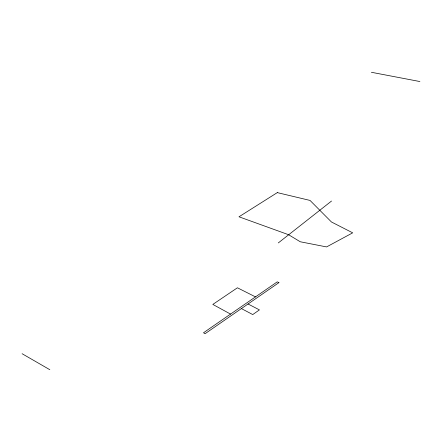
<?xml version="1.0" encoding="UTF-8"?>
<svg xmlns="http://www.w3.org/2000/svg" width="442" height="442" viewBox="0 0 442 442"><rect width="100%" height="100%" fill="white"/><g stroke="black" fill="none" stroke-linecap="round" stroke-linejoin="round"><path stroke-width="0.66" d="M278.311 242.918L331.533 201.038M371.402 72.284L419.9 81.543M255.482 296.88L237.42 287.786L212.823 304.422L230.553 314.091M248.045 303.986L259.432 309.886L252.741 314.571L241.409 308.571M22.1 353.716L49.836 369.716M278.913 282.631L205.077 333.704L203.502 332.765L277.25 281.852L278.913 282.631M277.289 192.618L238.989 216.795L288.549 234.702L300.262 241.768L326.577 246.923L352.699 232.835L331.445 221.978L310.035 200.43L277.289 192.618"/></g></svg>
